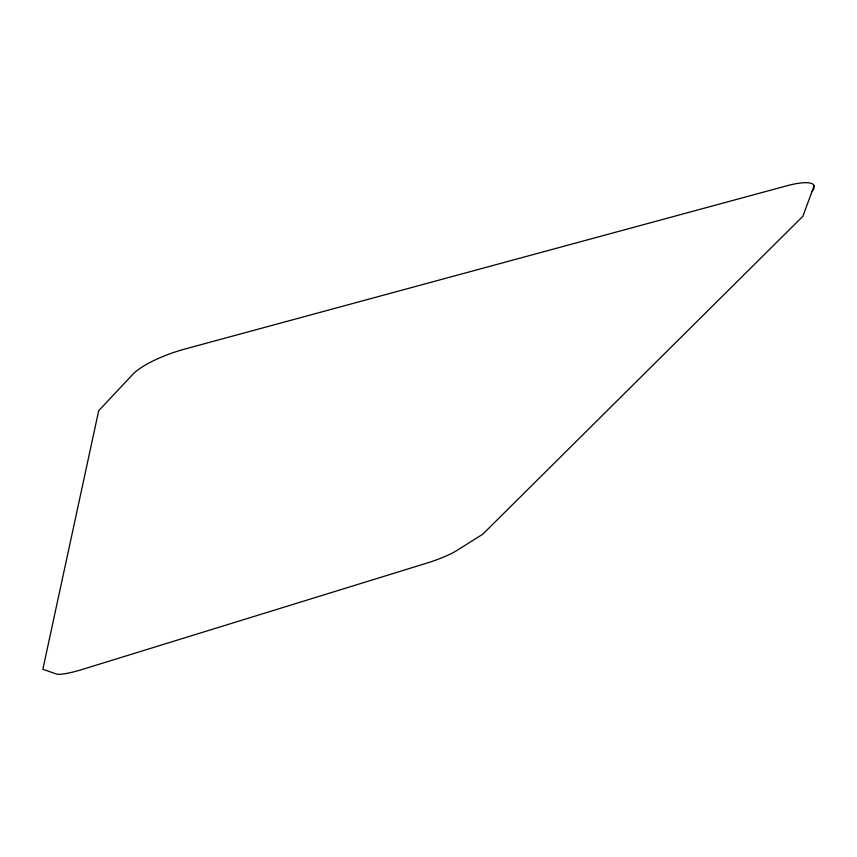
<?xml version="1.0" encoding="UTF-8"?>
<svg xmlns="http://www.w3.org/2000/svg" width="857" height="857" viewBox="0 0 857 857"><rect width="100%" height="100%" fill="white"/><g stroke="black" fill="none" stroke-linecap="round" stroke-linejoin="round"><path stroke-width="1.29" d="M814.15 185.701L802.87 216.296L482.759 534.222L456.877 550.473A28.527 4.264 -19.7 0 1 427.204 563.006L82.636 669.338A30.166 4.628 -18.1 0 1 56.208 673.934L42.85 669.285L98.684 410.728L132.032 375.173A52.759 14.548 -18.5 0 1 184.994 349.003L786.501 185.883A50.092 12.073 -22.9 0 1 814.15 185.701L813.722 189.279L811.997 191.55"/></g></svg>
